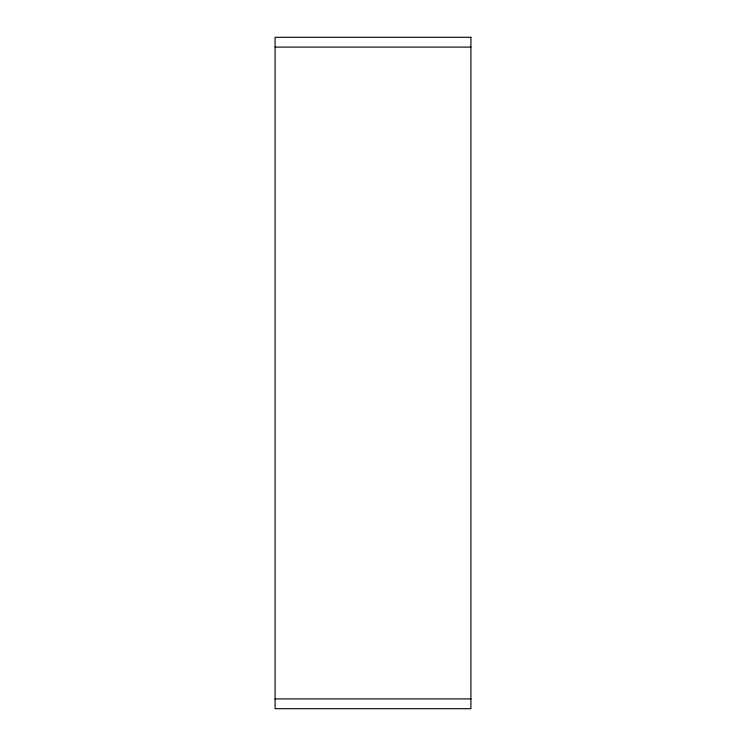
<?xml version="1.0" encoding="UTF-8"?>
<svg xmlns="http://www.w3.org/2000/svg" width="746" height="746" viewBox="0 0 746 746"><rect width="100%" height="100%" fill="white"/><g stroke="black" fill="none" stroke-linecap="round" stroke-linejoin="round"><path stroke-width="1.12" d="M275.087 47.091L470.913 47.091M275.087 698.909L470.913 698.909M470.913 37.3L275.087 37.3L275.087 708.7L470.913 708.7L470.913 37.3"/></g></svg>
